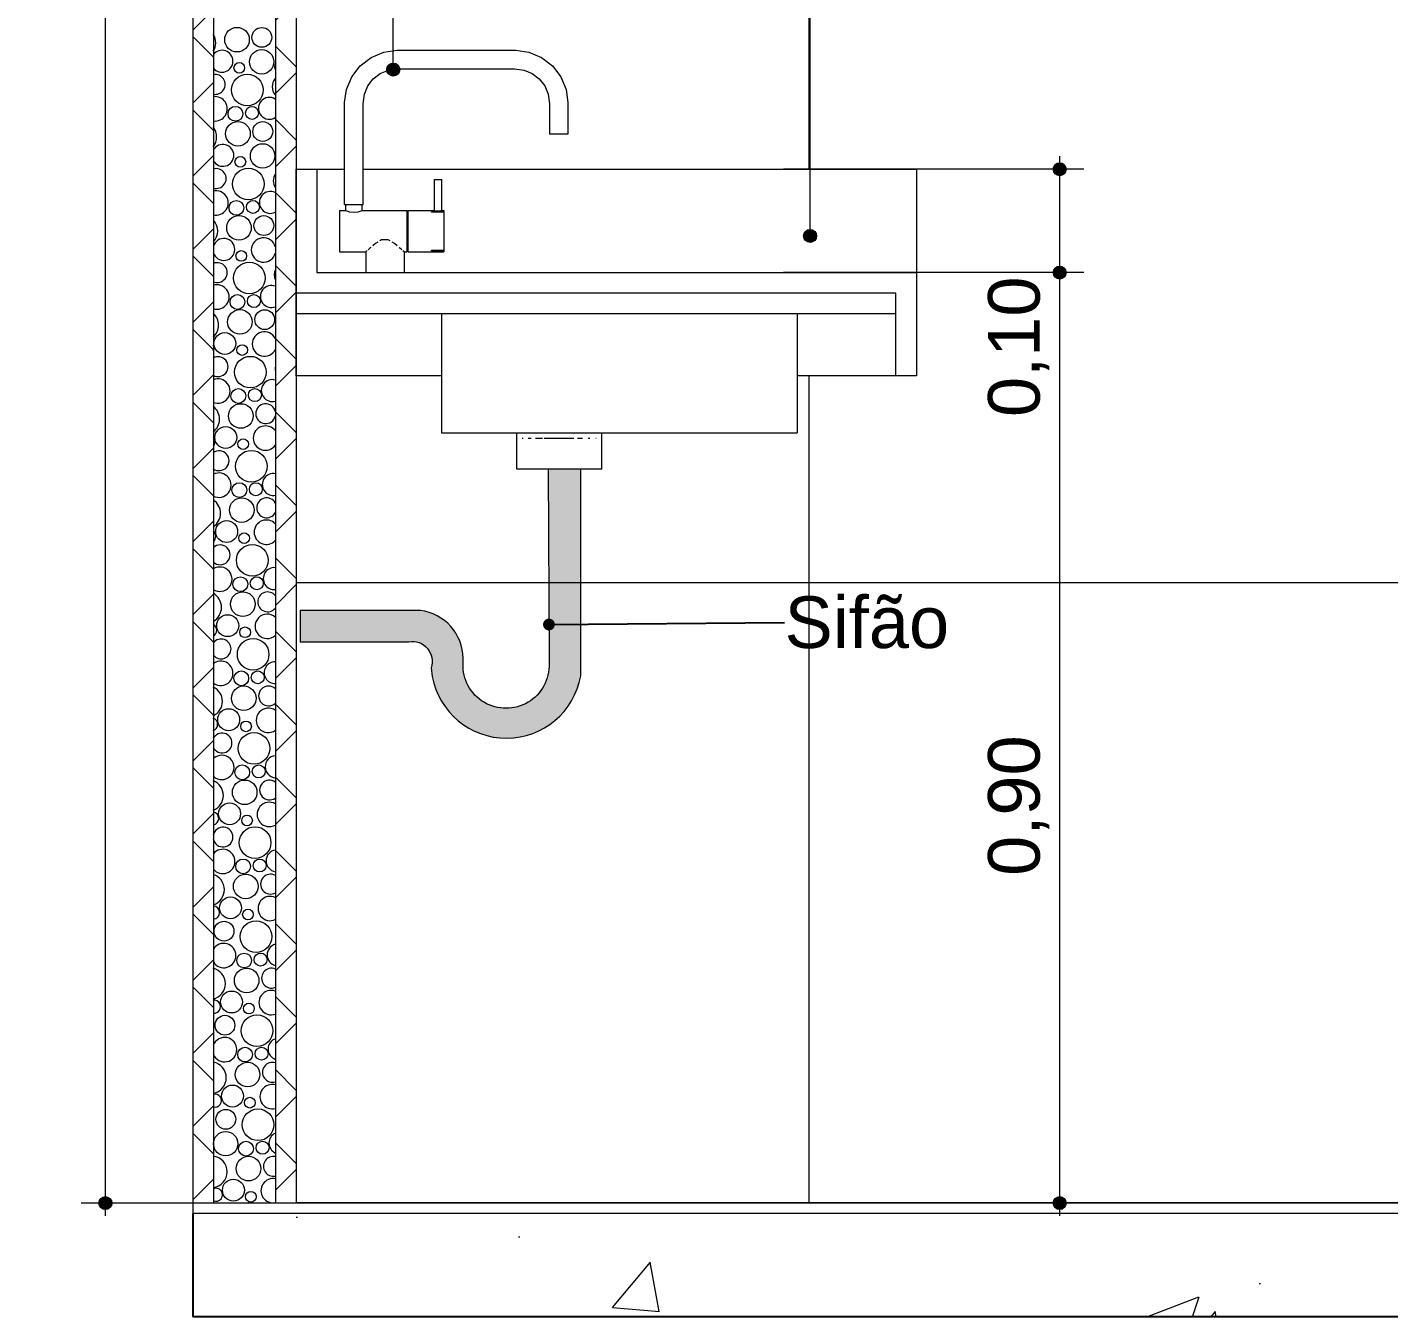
# Model space of a CAD drawing. Header units: metres. Extents: x -1.9 to 95.3, y -2.2 to 2.5.
# Drawn here: x 93.199 to 94.516, y -2.225 to -0.978 of the extents above; entities that cross this region are included whole.
import ezdxf

# ---------------------------------------------------------------- set-up
doc = ezdxf.new("R2010")
doc.units = ezdxf.units.M
doc.header["$MEASUREMENT"] = 0
for name, color, linetype in [('COTAS CORTE', 7, 'Continuous'), ('NOTAS-LAYOUT.EXEC', 7, 'Continuous'), ('PAREDE CONSTRUIR', 7, 'Continuous')]:
    doc.layers.add(name, color=color, linetype=linetype)
for name, color, linetype, lineweight, true_color in [('COTAS CORTE_Caneta_No__25', 7, 'Continuous', 13, 0x982312), ('LAJES.EST_Caneta_No__254', 7, 'Continuous', 0, 0xd1c9ad), ('LAJES.EST_Caneta_No__97', 7, 'Continuous', 13, 0x6b6b6b), ('LOUCAS-METAIS.ARQ_Caneta_No__13', 7, 'Continuous', 0, 0xaaaaaa), ('NOTAS-EXECUTIVO.ARQ_Caneta_No__19', 7, 'Continuous', 0, 0xe9e9e9), ('PAREDE CONSTRUIR_Caneta_No__96', 7, 'Continuous', 0, 0xb6b6b6), ('PAREDE CONSTRUIR_Caneta_No__97', 7, 'Continuous', 13, 0x6b6b6b)]:
    doc.layers.add(name, color=color, linetype=linetype, lineweight=lineweight, true_color=true_color)
for name, color, linetype, lineweight in [('LAJES.EST_Caneta_No__4', 7, 'Continuous', 25), ('LAJES.EST_Caneta_No__7', 7, 'Continuous', 13), ('NOTAS-EXECUTIVO.ARQ_Caneta_No__1', 7, 'Continuous', 40), ('NOTAS-EXECUTIVO.ARQ_Caneta_No__241', 7, 'Continuous', 13), ('NOTAS-EXECUTIVO.ARQ_Caneta_No__5', 7, 'Continuous', 20), ('NOTAS-LAYOUT.EXEC_Caneta_No__241', 7, 'Continuous', 13), ('NOTAS-LAYOUT.EXEC_Caneta_No__5', 7, 'Continuous', 20), ('PAREDE CONSTRUIR_Caneta_No__241', 7, 'Continuous', 13), ('PAREDE CONSTRUIR_Caneta_No__83', 84, 'Continuous', 0)]:
    doc.layers.add(name, color=color, linetype=linetype, lineweight=lineweight)
doc.styles.add('GENERATED_STYLE_1', font='arial.ttf')
doc.dimstyles.new('GENERATED_STYLE__2', dxfattribs={"dimtxt": 0.05, "dimasz": 0.02375, "dimexe": 0.18, "dimexo": 0.267183, "dimgap": 0, "dimtad": 1, "dimzin": 0, "dimdsep": 46, "dimtxsty": 'GENERATED_STYLE_1', "dimblk": 'ARROWHEAD_11', "dimblk1": 'ARROWHEAD_11', "dimblk2": 'ARROWHEAD_11', "dimcen": 0.09, "dimclrd": 256, "dimclre": 256, "dimclrt": 256, "dimadec": 0, "dimazin": 0, "dimtfac": 1, "dimtdec": 4, "dimtmove": 0, "dimatfit": 3, "dimfxl": 0, "dimtolj": 1, "dimtzin": 0, "dimarcsym": 0})
doc.dimstyles.new('GENERATED_STYLE__6', dxfattribs={"dimtxt": 0.18, "dimasz": 0.0228, "dimexe": 0.18, "dimexo": 0.0625, "dimgap": 0, "dimtad": 0, "dimtih": 1, "dimtoh": 1, "dimdec": 4, "dimzin": 0, "dimdsep": 46, "dimcen": 0.09, "dimadec": 0, "dimazin": 0, "dimtfac": 1, "dimtdec": 4, "dimtmove": 0, "dimatfit": 3, "dimldrblk": 'ARROWHEAD_11', "dimfxl": 0, "dimtolj": 1, "dimtzin": 0, "dimarcsym": 0})
pattern_1 = [(45, (34.59515, -2.115), (-0.03535534, 0.03535534), []), (135, (34.59515, -2.115), (0.03535534, 0.03535534), [])]
pattern_2 = [(45, (34.59515, -1.615), (-0.159099, 0.159099), [0, -0.15, 0, -0.225]), (110, (35.09515, -1.615), (0.2114308, 0.0769545), [0, -0.11, 0, -0.19])]
pattern_3 = [(50, (34.59515, -2.115), (-0.546554, 0.0478173), [0.05715, -0.62865]), (355, (34.59515, -2.115), (-0.1057303, 0.5731705), [0.04572, -0.502922]), (100.4514, (34.6407, -2.119), (0.4408237, 0.5253533), [0.04857, -0.5342707]), (46.1842, (34.59515, -1.9626), (-0.813237, 0.126127), [0.085725, -0.942975]), (96.6356, (34.6629, -1.9731), (0.712212, 0.742278), [0.072855, -0.801407]), (351.1842, (34.59515, -1.9626), (0.712212, 0.742278), [0.06858, -0.754379]), (21, (34.67135, -2.0007), (-0.4548432, 0.3067956), [0.05715, -0.62865]), (326, (34.67135, -2.0007), (0.185406, 0.552564), [0.04572, -0.50292]), (71.4514, (34.70926, -2.02627), (0.6402493, 0.2457683), [0.04857, -0.53427]), (37.5, (34.59515, -2.115), (0.0092658, 0.2536651), [0, -0.496824, 0, -0.51054, 0, -0.504825]), (7.5, (34.59515, -2.115), (0.200459, 0.3005417), [0, -0.291084, 0, -0.485394, 0, -0.192405]), (327.5, (34.42523, -2.115), (-0.4067718, 0.0171862), [0, -0.1905, 0, -0.59436, 0, -0.78867]), (317.5, (34.34903, -2.115), (0.4443875, 0.0762795), [0, -0.24765, 0, -0.394716, 0, -0.56007])]

# ---------------------------------------------------------------- blocks, each defined once
blk = doc.blocks.new('*X319', base_point=(34.5952, -2.115))
at = {"layer": 'PAREDE CONSTRUIR_Caneta_No__96', "color": 253, "linetype": 'Continuous', "lineweight": 0, "true_color": 0xb6b6b6}
for centre, radius in [((93.4018, -0.9897), 0.0119), ((93.4258, -0.9875), 0.00959), ((93.4256, -1.0111), 0.0118), ((93.404, -1.0169), 0.00517), ((93.4118, -1.0383), 0.0153), ((93.4003, -1.0614), 0.00715), ((93.4163, -1.0605), 0.00627), ((93.4027, -1.0807), 0.0119), ((93.4267, -1.0785), 0.00959), ((93.4265, -1.1021), 0.0118), ((93.405, -1.1079), 0.00517), ((93.4128, -1.1293), 0.0153), ((93.4012, -1.1524), 0.00715), ((93.4172, -1.1515), 0.00627), ((93.4037, -1.1717), 0.0119), ((93.4277, -1.1695), 0.00959), ((93.4059, -1.1989), 0.00517), ((93.4137, -1.2203), 0.0153), ((93.4022, -1.2434), 0.00715), ((93.4181, -1.2425), 0.00627), ((93.4046, -1.2627), 0.0119), ((93.4286, -1.2605), 0.00959), ((93.39, -1.2836), 0.0106), ((93.4068, -1.2899), 0.00517), ((93.4146, -1.3113), 0.0153), ((93.4031, -1.3344), 0.00715), ((93.4191, -1.3335), 0.00627), ((93.4055, -1.3537), 0.0119), ((93.3909, -1.3745), 0.0106), ((93.4077, -1.3809), 0.00517), ((93.4156, -1.4023), 0.0153), ((93.404, -1.4254), 0.00715), ((93.42, -1.4245), 0.00627), ((93.4064, -1.4447), 0.0119), ((93.3918, -1.4655), 0.0106), ((93.4087, -1.4719), 0.00517), ((93.4165, -1.4933), 0.0153), ((93.405, -1.5164), 0.00715), ((93.4209, -1.5155), 0.00627), ((93.4074, -1.5357), 0.0119), ((93.3928, -1.5565), 0.0106), ((93.4096, -1.5629), 0.00517), ((93.4174, -1.5843), 0.0153), ((93.4059, -1.6074), 0.00715), ((93.4218, -1.6065), 0.00627), ((93.4083, -1.6267), 0.0119), ((93.3937, -1.6475), 0.0106), ((93.4105, -1.6539), 0.00517), ((93.4183, -1.6753), 0.0153), ((93.4068, -1.6984), 0.00715), ((93.4228, -1.6975), 0.00627), ((93.4092, -1.7177), 0.0119), ((93.3946, -1.7385), 0.0106), ((93.4193, -1.7663), 0.0153), ((93.4115, -1.7449), 0.00517), ((93.4077, -1.7894), 0.00715), ((93.4237, -1.7885), 0.00627), ((93.4102, -1.8087), 0.0119), ((93.3955, -1.8295), 0.0106), ((93.3892, -1.852), 0.00959), ((93.4202, -1.8573), 0.0153), ((93.4124, -1.8359), 0.00517), ((93.4087, -1.8804), 0.00715), ((93.4246, -1.8795), 0.00627), ((93.4111, -1.8997), 0.0119), ((93.3965, -1.9205), 0.0106), ((93.4133, -1.9269), 0.00517), ((93.3901, -1.943), 0.00959), ((93.4211, -1.9483), 0.0153), ((93.4096, -1.9714), 0.00715), ((93.4255, -1.9705), 0.00627), ((93.412, -1.9907), 0.0119), ((93.3974, -2.0115), 0.0106), ((93.4142, -2.0179), 0.00517), ((93.391, -2.034), 0.00959), ((93.422, -2.0393), 0.0153), ((93.3908, -2.0576), 0.0118), ((93.4105, -2.0624), 0.00715), ((93.4265, -2.0615), 0.00627), ((93.4129, -2.0817), 0.0119), ((93.3983, -2.1025), 0.0106), ((93.4152, -2.1089), 0.00517)]:
    blk.add_circle(centre, radius, dxfattribs=at)
for centre, radius, start, end in [((93.3659, -0.9928), 0.0153, 327.7803, 32.2197), ((93.3872, -1.0106), 0.0106, 218.4669, 141.5331), ((93.4453, -1.0159), 0.00715, 154.5941, 205.4059), ((93.3808, -1.033), 0.00959, 258.2475, 101.7525), ((93.4477, -1.0352), 0.0119, 138.0602, 221.9398), ((93.3806, -1.0566), 0.0118, 261.7442, 98.2558), ((93.4331, -1.0561), 0.0106, 57.3197, 302.6803), ((93.3668, -1.0838), 0.0153, 321.7614, 38.2386), ((93.3881, -1.1016), 0.0106, 209.5297, 150.4703), ((93.3817, -1.124), 0.00959, 252.5214, 107.4786), ((93.4487, -1.1262), 0.0119, 145.2418, 214.7582), ((93.3815, -1.1476), 0.0118, 257.1756, 102.8244), ((93.434, -1.1471), 0.0106, 63.0753, 296.9247), ((93.3678, -1.1748), 0.0153, 316.4581, 43.5419), ((93.389, -1.1926), 0.0106, 196.8172, 163.1828), ((93.4274, -1.1931), 0.0118, 14.552, 345.448), ((93.3827, -1.215), 0.00959, 246.6084, 113.3916), ((93.4496, -1.2172), 0.0119, 154.064, 205.936), ((93.3824, -1.2386), 0.0118, 252.5224, 107.4776), ((93.435, -1.2381), 0.0106, 68.5502, 291.4498), ((93.3687, -1.2658), 0.0153, 311.6288, 48.3712), ((93.4283, -1.2841), 0.0118, 27.1833, 332.8167), ((93.3731, -1.288), 0.00627, 336.1574, 23.8426), ((93.3836, -1.306), 0.00959, 240.4173, 119.5827), ((93.4505, -1.3082), 0.0119, 167.6881, 192.3119), ((93.3833, -1.3296), 0.0118, 247.7466, 112.2534), ((93.4359, -1.3291), 0.0106, 73.8261, 286.1739), ((93.4295, -1.3515), 0.00959, 13.102, 346.898), ((93.3696, -1.3568), 0.0153, 307.1377, 52.8623), ((93.4293, -1.3751), 0.0118, 35.7887, 324.2113), ((93.3741, -1.379), 0.00627, 320.0666, 39.9334), ((93.3845, -1.397), 0.00959, 233.8186, 126.1814), ((93.3843, -1.4206), 0.0118, 242.8015, 117.1985), ((93.4368, -1.42), 0.0106, 78.9643, 281.0357), ((93.3706, -1.4478), 0.0153, 302.8992, 57.1008), ((93.4305, -1.4425), 0.00959, 28.6813, 331.3187), ((93.4302, -1.4661), 0.0118, 42.8776, 317.1224), ((93.375, -1.47), 0.00627, 308.2375, 51.7625), ((93.3855, -1.488), 0.00959, 226.6062, 133.3938), ((93.3852, -1.5116), 0.0118, 237.6259, 122.3741), ((93.4378, -1.511), 0.0106, 84.0138, 275.9862), ((93.3715, -1.5388), 0.0153, 298.8549, 61.1451), ((93.4314, -1.5335), 0.00959, 38.6809, 321.3191), ((93.4311, -1.5571), 0.0118, 49.1229, 310.8771), ((93.3759, -1.561), 0.00627, 298.1027, 61.8973), ((93.3864, -1.579), 0.00959, 218.4019, 141.5981), ((93.3861, -1.6026), 0.0118, 232.1342, 127.8658), ((93.4387, -1.602), 0.0106, 89.017, 270.983), ((93.3724, -1.6298), 0.0153, 294.9624, 65.0376), ((93.4323, -1.6245), 0.00959, 46.8451, 313.1549), ((93.3768, -1.652), 0.00627, 288.8556, 71.1444), ((93.4321, -1.6481), 0.0118, 54.8255, 305.1745), ((93.3873, -1.67), 0.00959, 208.3168, 151.6832), ((93.3871, -1.6936), 0.0118, 226.1967, 133.8033), ((93.4396, -1.693), 0.0106, 94.0126, 265.9874), ((93.3733, -1.7208), 0.0153, 291.1895, 68.8105), ((93.4332, -1.7155), 0.00959, 54.0337, 305.9663), ((93.3778, -1.743), 0.00627, 280.097, 79.903), ((93.433, -1.7391), 0.0118, 60.1521, 299.8479), ((93.3882, -1.761), 0.00959, 192.3115, 167.6885), ((93.388, -1.7846), 0.0118, 219.5962, 140.4038), ((93.4405, -1.784), 0.0106, 99.0391, 260.9609), ((93.3743, -1.8118), 0.0153, 287.5108, 72.4892), ((93.4342, -1.8065), 0.00959, 60.6171, 299.3829), ((93.3787, -1.834), 0.00627, 271.5728, 88.4272), ((93.4339, -1.8301), 0.0118, 65.2078, 294.7922), ((93.3889, -1.8756), 0.0118, 211.905, 148.095), ((93.4415, -1.875), 0.0106, 104.137, 255.863), ((93.3752, -1.9028), 0.0153, 283.9052, 76.0948), ((93.4351, -1.8975), 0.00959, 66.7977, 293.2023), ((93.4348, -1.9211), 0.0118, 70.0647, 289.9353), ((93.3796, -1.925), 0.00627, 263.0836, 96.9164), ((93.3898, -1.9666), 0.0118, 201.9829, 158.0171), ((93.4424, -1.966), 0.0106, 109.3522, 250.6478), ((93.3761, -1.9938), 0.0153, 280.355, 79.645), ((93.436, -1.9885), 0.00959, 72.7036, 287.2964), ((93.4358, -2.0121), 0.0118, 74.7763, 285.2237), ((93.3805, -2.016), 0.00627, 254.4374, 105.5626), ((93.4433, -2.057), 0.0106, 114.7403, 245.2597), ((93.377, -2.0848), 0.0153, 276.8446, 83.1554), ((93.4369, -2.0795), 0.00959, 78.4251, 281.5749), ((93.4367, -2.1031), 0.0118, 79.3845, 280.6155), ((93.3815, -2.107), 0.00627, 245.4077, 114.5923)]:
    blk.add_arc(centre, radius, start, end, dxfattribs=at)
blk = doc.blocks.new('*D321', base_point=(34.5952, -2.115))
at = {"layer": 'COTAS CORTE_Caneta_No__25', "linetype": 'Continuous', "lineweight": 13, "true_color": 0x982312}
for points in [[(94.1912, -1.215), (94.1917, -1.2174), (94.193, -1.2194), (94.1951, -1.2208), (94.1975, -1.2212), (94.1999, -1.2208), (94.2019, -1.2194), (94.2032, -1.2174), (94.2037, -1.215), (94.2032, -1.2126), (94.2019, -1.2106), (94.1999, -1.2092), (94.1975, -1.2087), (94.1951, -1.2092), (94.193, -1.2106), (94.1917, -1.2126)], [(94.1912, -2.115), (94.1917, -2.1174), (94.193, -2.1194), (94.1951, -2.1208), (94.1975, -2.1212), (94.1999, -2.1208), (94.2019, -2.1194), (94.2032, -2.1174), (94.2037, -2.115), (94.2032, -2.1126), (94.2019, -2.1106), (94.1999, -2.1092), (94.1975, -2.1087), (94.1951, -2.1092), (94.193, -2.1106), (94.1917, -2.1126)]]:
    blk.add_hatch(color=24, dxfattribs=at).paths.add_polyline_path(points)
at = {"layer": 'COTAS CORTE_Caneta_No__25', "color": 24, "linetype": 'Continuous', "lineweight": 13, "true_color": 0x982312}
for p, q in [((94.1912, -1.215), (93.9303, -1.215)), ((94.1975, -2.1087), (94.1975, -1.2212)), ((94.2209, -1.215), (94.2037, -1.215)), ((94.1912, -2.115), (93.9303, -2.115)), ((94.2209, -2.115), (94.2037, -2.115)), ((94.1975, -2.1275), (94.1975, -2.1212))]:
    blk.add_line(p, q, dxfattribs=at)
for centre in [(94.1975, -1.215), (94.1975, -2.115)]:
    blk.add_circle(centre, 0.00625, dxfattribs=at)
at = {"layer": 'COTAS CORTE_Caneta_No__25', "color": 24, "lineweight": 13, "true_color": 0x982312, "char_height": 0.05, "attachment_point": 7, "rotation": 90, "style": 'GENERATED_STYLE_1'}
for s, insert in [('\\A1;{\\pql;\\fArial|b0|i0|c0|p0;\\W1.000000;0,10}', (94.1875, -1.3547)), ('\\A1;{\\pql;\\fArial|b0|i0|c0|p0;\\W1.000000;0,90}', (94.1875, -1.7985))]:
    blk.add_mtext(s, dxfattribs=dict(at, insert=insert))
blk = doc.blocks.new('ARROWHEAD_11')
at = {"color": 0, "linetype": 'Continuous', "lineweight": 0}
blk.add_line((0, 0), (-1, 0), dxfattribs=at)
at = {"color": 0, "linetype": 'Continuous', "lineweight": 0, "const_width": 0.25, "flags": 128}
blk.add_lwpolyline([(-0.125, 0, 1), (0.125, 0, 1)], format="xyb", close=True, dxfattribs=at)
blk = doc.blocks.new('*D322', base_point=(34.5952, -2.115))
at = {"layer": 'COTAS CORTE_Caneta_No__25', "linetype": 'Continuous', "lineweight": 13, "true_color": 0x982312}
for points in [[(94.1912, -1.115), (94.1917, -1.1174), (94.193, -1.1194), (94.1951, -1.1208), (94.1975, -1.1212), (94.1999, -1.1208), (94.2019, -1.1194), (94.2032, -1.1174), (94.2037, -1.115), (94.2032, -1.1126), (94.2019, -1.1106), (94.1999, -1.1092), (94.1975, -1.1087), (94.1951, -1.1092), (94.193, -1.1106), (94.1917, -1.1126)], [(94.1912, -1.215), (94.1917, -1.2174), (94.193, -1.2194), (94.1951, -1.2208), (94.1975, -1.2212), (94.1999, -1.2208), (94.2019, -1.2194), (94.2032, -1.2174), (94.2037, -1.215), (94.2032, -1.2126), (94.2019, -1.2106), (94.1999, -1.2092), (94.1975, -1.2087), (94.1951, -1.2092), (94.193, -1.2106), (94.1917, -1.2126)]]:
    blk.add_hatch(color=24, dxfattribs=at).paths.add_polyline_path(points)
at = {"layer": 'COTAS CORTE_Caneta_No__25', "color": 24, "linetype": 'Continuous', "lineweight": 13, "true_color": 0x982312}
for p, q in [((94.1975, -1.1087), (94.1975, -1.1025)), ((94.1912, -1.115), (93.9303, -1.115)), ((94.2209, -1.115), (94.2037, -1.115)), ((94.1975, -1.2087), (94.1975, -1.1212)), ((94.1912, -1.215), (93.9303, -1.215)), ((94.2209, -1.215), (94.2037, -1.215))]:
    blk.add_line(p, q, dxfattribs=at)
for centre in [(94.1975, -1.115), (94.1975, -1.215)]:
    blk.add_circle(centre, 0.00625, dxfattribs=at)
blk = doc.blocks.new('*D323', base_point=(34.5952, -2.115))
at = {"layer": 'COTAS CORTE_Caneta_No__25', "linetype": 'Continuous', "lineweight": 13, "true_color": 0x982312}
for points in [[(93.2682, 1.035), (93.2687, 1.0326), (93.2701, 1.0306), (93.2721, 1.0292), (93.2745, 1.0288), (93.2769, 1.0292), (93.2789, 1.0306), (93.2803, 1.0326), (93.2807, 1.035), (93.2803, 1.0374), (93.2789, 1.0394), (93.2769, 1.0408), (93.2745, 1.0413), (93.2721, 1.0408), (93.2701, 1.0394), (93.2687, 1.0374)], [(93.2682, -2.115), (93.2687, -2.1174), (93.2701, -2.1194), (93.2721, -2.1208), (93.2745, -2.1212), (93.2769, -2.1208), (93.2789, -2.1194), (93.2803, -2.1174), (93.2807, -2.115), (93.2803, -2.1126), (93.2789, -2.1106), (93.2769, -2.1092), (93.2745, -2.1087), (93.2721, -2.1092), (93.2701, -2.1106), (93.2687, -2.1126)]]:
    blk.add_hatch(color=24, dxfattribs=at).paths.add_polyline_path(points)
at = {"layer": 'COTAS CORTE_Caneta_No__25', "color": 24, "linetype": 'Continuous', "lineweight": 13, "true_color": 0x982312}
for p, q in [((93.2682, 1.035), (93.2511, 1.035)), ((93.2745, -2.1087), (93.2745, 1.0288)), ((93.5417, 1.035), (93.2807, 1.035)), ((93.2682, -2.115), (93.2511, -2.115)), ((93.5417, -2.115), (93.2807, -2.115)), ((93.2745, -2.1275), (93.2745, -2.1212))]:
    blk.add_line(p, q, dxfattribs=at)
for centre in [(93.2745, 1.035), (93.2745, -2.115)]:
    blk.add_circle(centre, 0.00625, dxfattribs=at)
at = {"layer": 'COTAS CORTE_Caneta_No__25', "color": 24, "lineweight": 13, "true_color": 0x982312, "char_height": 0.05, "attachment_point": 7, "rotation": 90, "style": 'GENERATED_STYLE_1'}
for s, insert in [('\\A1;{\\pql;\\fArial|b0|i0|c0|p0;\\W1.000000;0,01}', (93.2645, 0.8953)), ('\\A1;{\\pql;\\fArial|b0|i0|c0|p0;\\W1.000000;3,15}', (93.2645, -0.6735))]:
    blk.add_mtext(s, dxfattribs=dict(at, insert=insert))
blk = doc.blocks.new('Label_62_25', base_point=(93.9561, -1.1795))
at = {"layer": 'NOTAS-LAYOUT.EXEC', "linetype": 'Continuous', "lineweight": 0, "true_color": 0x000000}
blk.add_hatch(color=18, dxfattribs=at).paths.add_polyline_path([(93.9498, -1.1795), (93.9503, -1.1819), (93.9516, -1.184), (93.9537, -1.1853), (93.9561, -1.1858), (93.9584, -1.1853), (93.9605, -1.184), (93.9618, -1.1819), (93.9623, -1.1795), (93.9618, -1.1771), (93.9605, -1.1751), (93.9584, -1.1738), (93.9561, -1.1733), (93.9537, -1.1738), (93.9516, -1.1751), (93.9503, -1.1771)])
at = {"layer": 'NOTAS-LAYOUT.EXEC_Caneta_No__241', "color": 7, "linetype": 'Continuous', "lineweight": 13}
for p, q in [((93.9561, -1.1733), (93.9561, -0.826)), ((93.9561, -0.826), (94.2061, -0.826))]:
    blk.add_line(p, q, dxfattribs=at)
at = {"layer": 'NOTAS-LAYOUT.EXEC_Caneta_No__5', "color": 7, "linetype": 'Continuous', "lineweight": 20}
blk.add_circle((93.9561, -1.1795), 0.00625, dxfattribs=at)
at = {"layer": 'NOTAS-LAYOUT.EXEC_Caneta_No__241', "color": 7, "lineweight": 13, "insert": (94.2086, -0.7986), "char_height": 0.05, "attachment_point": 1, "style": 'GENERATED_STYLE_1'}
blk.add_mtext('\\A1;{\\pql;\\pt0,241;\\fArial|b0|i0|c0|p0;\\W1.000000;BIC.190d\\fArial|b0|i0|c0|p0;\\W1.000000;\\A1{\\H.66x;\\S^  ;}\\fArial|b0|i0|c0|p0;\\W1.000000;\\fArial|b0|i0|c0|p0;\\W1.000000;\\A1{\\H.66x;\\S^  ;}\\fArial|b0|i0|c0|p0;\\W1.000000;\\fArial|b0|i0|c0|p0;\\W1.000000;\\fArial|b0|i0|c0|p0;\\W1.000000;\\fArial|b0|i0|c0|p0;\\W1.000000;\\fArial|b0|i0|c0|p0;\\W1.000000;\\fArial|b0|i0|c0|p0;\\W1.000000;\\fArial|b0|i0|c0|p0;\\W1.000000;\\A1{\\H.66x;\\S^  ;}\\fArial|b0|i0|c0|p0;\\W1.000000;\\fArial|b0|i0|c0|p0;\\W1.000000;\\A1{\\H.66x;\\S^  ;}\\fArial|b0|i0|c0|p0;\\W1.000000;\\fArial|b0|i0|c0|p0;\\W1.000000;\\fArial|b0|i0|c0|p0;\\W1.000000;\\fArial|b0|i0|c0|p0;\\W1.000000;\\fArial|b0|i0|c0|p0;\\W1.000000;\\fArial|b0|i0|c0|p0;\\W1.000000;\\fArial|b0|i0|c0|p0;\\W1.000000;\\A1{\\H.66x;\\S^  ;}\\fArial|b0|i0|c0|p0;\\W1.000000;\\fArial|b0|i0|c0|p0;\\W1.000000;\\A1{\\H.66x;\\S^  ;}\\fArial|b0|i0|c0|p0;\\W1.000000;\\fArial|b0|i0|c0|p0;\\W1.000000;\\fArial|b0|i0|c0|p0;\\W1.000000;\\fArial|b0|i0|c0|p0;\\W1.000000;\\fArial|b0|i0|c0|p0;\\W1.000000;\\fArial|b0|i0|c0|p0;\\W1.000000;\\fArial|b0|i0|c0|p0;\\W1.000000;\\A1{\\H.66x;\\S^  ;}\\fArial|b0|i0|c0|p0;\\W1.000000;\\fArial|b0|i0|c0|p0;\\W1.000000;\\A1{\\H.66x;\\S^  ;}\\fArial|b0|i0|c0|p0;\\W1.000000;\\fArial|b0|i0|c0|p0;\\W1.000000;\\fArial|b0|i0|c0|p0;\\W1.000000;\\fArial|b0|i0|c0|p0;\\W1.000000;\\fArial|b0|i0|c0|p0;\\W1.000000;\\fArial|b0|i0|c0|p0;\\W1.000000;\\fArial|b0|i0|c0|p0;\\W1.000000;\\A1{\\H.66x;\\S^  ;}\\fArial|b0|i0|c0|p0;\\W1.000000;\\fArial|b0|i0|c0|p0;\\W1.000000;\\A1{\\H.66x;\\S^  ;}\\fArial|b0|i0|c0|p0;\\W1.000000;\\fArial|b0|i0|c0|p0;\\W1.000000;\\fArial|b0|i0|c0|p0;\\W1.000000;\\fArial|b0|i0|c0|p0;\\W1.000000;\\fArial|b0|i0|c0|p0;\\W1.000000;\\fArial|b0|i0|c0|p0;\\W1.000000;\\fArial|b0|i0|c0|p0;\\W1.000000;\\A1{\\H.66x;\\S^  ;}\\fArial|b0|i0|c0|p0;\\W1.000000;}', dxfattribs=at)
blk = doc.blocks.new('Label_63_25', base_point=(93.5529, -1.0186))
at = {"layer": 'NOTAS-LAYOUT.EXEC', "linetype": 'Continuous', "lineweight": 0, "true_color": 0x000000}
blk.add_hatch(color=18, dxfattribs=at).paths.add_polyline_path([(93.5467, -1.0186), (93.5472, -1.021), (93.5485, -1.023), (93.5505, -1.0244), (93.5529, -1.0248), (93.5553, -1.0244), (93.5574, -1.023), (93.5587, -1.021), (93.5592, -1.0186), (93.5587, -1.0162), (93.5574, -1.0142), (93.5553, -1.0128), (93.5529, -1.0123), (93.5505, -1.0128), (93.5485, -1.0142), (93.5472, -1.0162)])
at = {"layer": 'NOTAS-LAYOUT.EXEC_Caneta_No__241', "color": 7, "linetype": 'Continuous', "lineweight": 13}
for p, q in [((93.5529, -1.0123), (93.5529, -0.665)), ((93.5529, -0.665), (93.8029, -0.665))]:
    blk.add_line(p, q, dxfattribs=at)
at = {"layer": 'NOTAS-LAYOUT.EXEC_Caneta_No__5', "color": 7, "linetype": 'Continuous', "lineweight": 20}
blk.add_circle((93.5529, -1.0186), 0.00625, dxfattribs=at)
at = {"layer": 'NOTAS-LAYOUT.EXEC_Caneta_No__241', "color": 7, "lineweight": 13, "insert": (93.8054, -0.6377), "char_height": 0.05, "attachment_point": 1, "style": 'GENERATED_STYLE_1'}
blk.add_mtext('\\A1;{\\pql;\\pt0,241;\\fArial|b0|i0|c0|p0;\\W1.000000;T.M.01\\fArial|b0|i0|c0|p0;\\W1.000000;\\A1{\\H.66x;\\S^  ;}\\fArial|b0|i0|c0|p0;\\W1.000000;\\fArial|b0|i0|c0|p0;\\W1.000000;\\A1{\\H.66x;\\S^  ;}\\fArial|b0|i0|c0|p0;\\W1.000000;\\fArial|b0|i0|c0|p0;\\W1.000000;\\fArial|b0|i0|c0|p0;\\W1.000000;\\fArial|b0|i0|c0|p0;\\W1.000000;\\fArial|b0|i0|c0|p0;\\W1.000000;\\fArial|b0|i0|c0|p0;\\W1.000000;\\fArial|b0|i0|c0|p0;\\W1.000000;\\A1{\\H.66x;\\S^  ;}\\fArial|b0|i0|c0|p0;\\W1.000000;\\fArial|b0|i0|c0|p0;\\W1.000000;\\A1{\\H.66x;\\S^  ;}\\fArial|b0|i0|c0|p0;\\W1.000000;\\fArial|b0|i0|c0|p0;\\W1.000000;\\fArial|b0|i0|c0|p0;\\W1.000000;\\fArial|b0|i0|c0|p0;\\W1.000000;\\fArial|b0|i0|c0|p0;\\W1.000000;\\fArial|b0|i0|c0|p0;\\W1.000000;\\fArial|b0|i0|c0|p0;\\W1.000000;\\A1{\\H.66x;\\S^  ;}\\fArial|b0|i0|c0|p0;\\W1.000000;\\fArial|b0|i0|c0|p0;\\W1.000000;\\A1{\\H.66x;\\S^  ;}\\fArial|b0|i0|c0|p0;\\W1.000000;\\fArial|b0|i0|c0|p0;\\W1.000000;\\fArial|b0|i0|c0|p0;\\W1.000000;\\fArial|b0|i0|c0|p0;\\W1.000000;\\fArial|b0|i0|c0|p0;\\W1.000000;\\fArial|b0|i0|c0|p0;\\W1.000000;\\fArial|b0|i0|c0|p0;\\W1.000000;\\A1{\\H.66x;\\S^  ;}\\fArial|b0|i0|c0|p0;\\W1.000000;\\fArial|b0|i0|c0|p0;\\W1.000000;\\A1{\\H.66x;\\S^  ;}\\fArial|b0|i0|c0|p0;\\W1.000000;\\fArial|b0|i0|c0|p0;\\W1.000000;\\fArial|b0|i0|c0|p0;\\W1.000000;\\fArial|b0|i0|c0|p0;\\W1.000000;\\fArial|b0|i0|c0|p0;\\W1.000000;\\fArial|b0|i0|c0|p0;\\W1.000000;\\fArial|b0|i0|c0|p0;\\W1.000000;\\A1{\\H.66x;\\S^  ;}\\fArial|b0|i0|c0|p0;\\W1.000000;\\fArial|b0|i0|c0|p0;\\W1.000000;\\A1{\\H.66x;\\S^  ;}\\fArial|b0|i0|c0|p0;\\W1.000000;\\fArial|b0|i0|c0|p0;\\W1.000000;\\fArial|b0|i0|c0|p0;\\W1.000000;\\fArial|b0|i0|c0|p0;\\W1.000000;\\fArial|b0|i0|c0|p0;\\W1.000000;\\fArial|b0|i0|c0|p0;\\W1.000000;\\fArial|b0|i0|c0|p0;\\W1.000000;\\A1{\\H.66x;\\S^  ;}\\fArial|b0|i0|c0|p0;\\W1.000000;}', dxfattribs=at)

msp = doc.modelspace()

# ---------------------------------------------------------------- hatches: boundary and pattern name
at = {"layer": 'LAJES.EST_Caneta_No__254', "linetype": 'Continuous', "lineweight": 0, "true_color": 0xd1c9ad}
h = msp.add_hatch(dxfattribs=at)
h.set_pattern_fill('Haie_OD_0019', color=9, style=0, pattern_type=2)
h.set_pattern_definition(pattern_2)
h.paths.add_polyline_path([(93.4589, -2.115), (93.3589, -2.115), (93.3589, -2.125), (93.4589, -2.125)])
h = msp.add_hatch(dxfattribs=at)
h.set_pattern_fill('Haie_OD_0019', color=9, style=0, pattern_type=2)
h.set_pattern_definition(pattern_2)
h.paths.add_polyline_path([(93.4589, -2.115), (93.4589, -2.125), (95.1547, -2.125), (95.1547, -2.115)])
at = {"layer": 'LAJES.EST_Caneta_No__97', "linetype": 'Continuous', "lineweight": 13, "true_color": 0x6b6b6b}
h = msp.add_hatch(dxfattribs=at)
h.set_pattern_fill('AR_CONC_0019', color=251, style=0, pattern_type=2)
h.set_pattern_definition(pattern_3)
h.paths.add_polyline_path([(93.3589, -2.225), (93.4589, -2.225), (93.4589, -2.125), (93.3589, -2.125)])
h = msp.add_hatch(dxfattribs=at)
h.set_pattern_fill('AR_CONC_0019', color=251, style=0, pattern_type=2)
h.set_pattern_definition(pattern_3)
h.paths.add_polyline_path([(93.4589, -2.225), (95.1547, -2.225), (95.1547, -2.125), (93.4589, -2.125)])
at = {"layer": 'NOTAS-EXECUTIVO.ARQ_Caneta_No__19', "linetype": 'Continuous', "lineweight": 0, "true_color": 0x747474}
msp.add_hatch(color=8, dxfattribs=at).paths.add_polyline_path([(93.7342, -1.6051), (93.7342, -1.405), (93.7028, -1.4049), (93.7036, -1.5932, -1.040135), (93.6204, -1.5932), (93.6204, -1.5881, 0.375027), (93.5792, -1.5418), (93.5681, -1.5418), (93.463, -1.5418), (93.463, -1.572), (93.5681, -1.572, -0.569314), (93.5895, -1.5972), (93.5906, -1.6056, 0.835082)])
at = {"layer": 'PAREDE CONSTRUIR_Caneta_No__83', "linetype": 'Continuous', "lineweight": 0}
h = msp.add_hatch(dxfattribs=at)
h.set_pattern_fill('Placomur_0019', color=84, style=0, pattern_type=2)
h.set_pattern_definition(pattern_1)
h.paths.add_polyline_path([(93.3589, 1.035), (93.3589, -2.115), (93.3789, -2.115), (93.3789, 1.035)])
h = msp.add_hatch(dxfattribs=at)
h.set_pattern_fill('Placomur_0019', color=84, style=0, pattern_type=2)
h.set_pattern_definition(pattern_1)
h.paths.add_polyline_path([(93.4589, 1.035), (93.4389, 1.035), (93.4389, -2.115), (93.4589, -2.115)])
at = {"layer": 'PAREDE CONSTRUIR_Caneta_No__97', "linetype": 'Continuous', "lineweight": 13, "true_color": 0x6b6b6b}
h = msp.add_hatch(dxfattribs=at)
h.set_pattern_fill('Ceramica_60_x_60_0019', color=251, style=0, pattern_type=2)
h.set_pattern_definition([(0, (95.1547, -2.115), (0, 0.6), []), (90, (95.1547, -2.115), (-0.6, 0), [])])
h.paths.add_polyline_path([(93.4589, -2.115), (95.1547, -2.115), (95.1547, 1.035), (93.4589, 1.035)])
h.paths.add_polyline_path([(93.4589, -1.235), (93.4589, -1.115), (93.5059, -1.115), (93.5059, -1.0504), (93.5076, -1.0378), (93.5127, -1.0255), (93.5208, -1.0149), (93.5314, -1.0068), (93.5437, -1.0017), (93.5563, -1), (93.6715, -1), (93.6841, -1.0017), (93.6964, -1.0068), (93.707, -1.0149), (93.7151, -1.0255), (93.7202, -1.0378), (93.7219, -1.0504), (93.7219, -1.081), (93.7039, -1.081), (93.7039, -1.0516), (93.7027, -1.0425), (93.6994, -1.0345), (93.6942, -1.0277), (93.6874, -1.0225), (93.6794, -1.0192), (93.6703, -1.018), (93.5575, -1.018), (93.5484, -1.0192), (93.5404, -1.0225), (93.5336, -1.0277), (93.5284, -1.0345), (93.5251, -1.0425), (93.5239, -1.0516), (93.5239, -1.115), (94.0589, -1.115), (94.0589, -1.215), (94.0589, -1.215), (94.0589, -1.315), (93.9435, -1.315), (93.9435, -1.37), (93.7545, -1.37), (93.7545, -1.405), (93.6725, -1.405), (93.6725, -1.375), (93.6725, -1.37), (93.5995, -1.37), (93.5995, -1.315), (93.4589, -1.315)], flags=0)
h.paths.add_polyline_path([(93.5147, 0.925), (95.0947, 0.925), (95.0947, 0.045), (93.5147, 0.045)], flags=0)

# ---------------------------------------------------------------- linework, layer by layer
at = {"layer": 'LAJES.EST_Caneta_No__4', "color": 7, "linetype": 'Continuous', "lineweight": 25}
for p, q in [((93.3589, -2.125), (93.3589, -2.225)), ((93.4589, -2.225), (93.3589, -2.225)), ((95.1547, -2.225), (93.4589, -2.225))]:
    msp.add_line(p, q, dxfattribs=at)
at = {"layer": 'LAJES.EST_Caneta_No__7', "color": 7, "linetype": 'Continuous', "lineweight": 13}
for p, q in [((93.3589, -2.115), (93.3589, -2.125)), ((95.1547, -2.115), (93.4589, -2.115)), ((93.4589, -2.125), (93.3589, -2.125)), ((95.1547, -2.125), (93.4589, -2.125))]:
    msp.add_line(p, q, dxfattribs=at)
at = {"layer": 'LAJES.EST_Caneta_No__7', "color": 7, "linetype": 'Continuous', "lineweight": 13, "flags": 128}
msp.add_lwpolyline([(93.4589, -2.115), (93.4389, -2.115), (93.3789, -2.115), (93.3589, -2.115)], dxfattribs=at)
at = {"layer": 'LOUCAS-METAIS.ARQ_Caneta_No__13', "color": 253, "linetype": 'Continuous', "lineweight": 0, "true_color": 0xaaaaaa}
for p, q in [((93.5437, -1.0017), (93.5563, -1)), ((93.5563, -1), (93.6715, -1)), ((93.6715, -1), (93.6841, -1.0017)), ((93.5208, -1.0149), (93.5314, -1.0068)), ((93.5314, -1.0068), (93.5437, -1.0017)), ((93.6841, -1.0017), (93.6964, -1.0068)), ((93.6964, -1.0068), (93.707, -1.0149)), ((93.5076, -1.0378), (93.5127, -1.0255)), ((93.5127, -1.0255), (93.5208, -1.0149)), ((93.5336, -1.0277), (93.5404, -1.0225)), ((93.5404, -1.0225), (93.5484, -1.0192)), ((93.5484, -1.0192), (93.5575, -1.018)), ((93.5575, -1.018), (93.6703, -1.018)), ((93.6703, -1.018), (93.6794, -1.0192)), ((93.6794, -1.0192), (93.6874, -1.0225)), ((93.6874, -1.0225), (93.6942, -1.0277)), ((93.707, -1.0149), (93.7151, -1.0255)), ((93.7151, -1.0255), (93.7202, -1.0378)), ((93.5059, -1.0504), (93.5076, -1.0378)), ((93.5251, -1.0425), (93.5284, -1.0345)), ((93.5284, -1.0345), (93.5336, -1.0277)), ((93.6942, -1.0277), (93.6994, -1.0345)), ((93.6994, -1.0345), (93.7027, -1.0425)), ((93.7202, -1.0378), (93.7219, -1.0504)), ((93.5059, -1.149), (93.5059, -1.0504)), ((93.5239, -1.0516), (93.5251, -1.0425)), ((93.5239, -1.149), (93.5239, -1.0516)), ((93.7027, -1.0425), (93.7039, -1.0516)), ((93.7039, -1.0516), (93.7039, -1.081)), ((93.7219, -1.0504), (93.7219, -1.081)), ((93.7052, -1.081), (93.7039, -1.081)), ((93.7085, -1.081), (93.7052, -1.081)), ((93.7131, -1.081), (93.7085, -1.081)), ((93.7175, -1.081), (93.7131, -1.081)), ((93.7208, -1.081), (93.7175, -1.081)), ((93.7219, -1.081), (93.7208, -1.081)), ((93.4589, -1.115), (93.4789, -1.115)), ((93.4589, -1.235), (93.4589, -1.115)), ((93.4789, -1.115), (93.4789, -1.215)), ((93.4789, -1.115), (93.5059, -1.115)), ((93.5239, -1.115), (94.0589, -1.115)), ((94.0589, -1.115), (94.0589, -1.215)), ((93.5929, -1.125), (93.5934, -1.125)), ((93.5929, -1.155), (93.5929, -1.125)), ((93.5934, -1.125), (93.5946, -1.125)), ((93.5946, -1.125), (93.5964, -1.125)), ((93.5964, -1.125), (93.5981, -1.125)), ((93.5981, -1.125), (93.5994, -1.125)), ((93.5994, -1.125), (93.5999, -1.125)), ((93.5999, -1.155), (93.5999, -1.125)), ((93.5009, -1.155), (93.5009, -1.1562)), ((93.5009, -1.155), (93.5069, -1.155)), ((93.5009, -1.1562), (93.5009, -1.1597)), ((93.5059, -1.149), (93.5071, -1.149)), ((93.5069, -1.155), (93.5069, -1.149)), ((93.5069, -1.155), (93.508, -1.1554)), ((93.5071, -1.149), (93.5104, -1.149)), ((93.508, -1.1554), (93.5107, -1.1562)), ((93.5104, -1.149), (93.5149, -1.149)), ((93.5108, -1.1562), (93.5109, -1.1562)), ((93.5109, -1.1562), (93.5149, -1.1567)), ((93.5149, -1.149), (93.5194, -1.149)), ((93.5149, -1.1567), (93.5189, -1.1562)), ((93.5189, -1.1562), (93.519, -1.1562)), ((93.5191, -1.1562), (93.5218, -1.1554)), ((93.5194, -1.149), (93.5227, -1.149)), ((93.5218, -1.1554), (93.5229, -1.155)), ((93.5227, -1.149), (93.5239, -1.149)), ((93.5229, -1.155), (93.5229, -1.149)), ((93.5229, -1.155), (93.5659, -1.155)), ((93.5659, -1.155), (93.5659, -1.1562)), ((93.5659, -1.1562), (93.5659, -1.1597)), ((93.5669, -1.155), (93.5929, -1.155)), ((93.5669, -1.155), (93.5669, -1.1577)), ((93.5669, -1.1577), (93.5669, -1.165)), ((93.5899, -1.1566), (93.5899, -1.1562)), ((93.5899, -1.1562), (93.6019, -1.1562)), ((93.6019, -1.1566), (93.5899, -1.1566)), ((93.5929, -1.155), (93.5934, -1.1551)), ((93.5934, -1.1551), (93.5946, -1.1552)), ((93.5946, -1.1552), (93.5964, -1.1553)), ((93.5964, -1.1553), (93.5981, -1.1552)), ((93.5981, -1.1552), (93.5994, -1.1551)), ((93.5994, -1.1551), (93.5999, -1.155)), ((93.5999, -1.155), (93.6019, -1.155)), ((93.6019, -1.155), (93.6019, -1.1562)), ((93.6019, -1.1562), (93.6019, -1.1566)), ((93.6019, -1.1566), (93.6019, -1.1577)), ((93.6019, -1.1577), (93.6019, -1.165)), ((93.5009, -1.1597), (93.5009, -1.165)), ((93.5009, -1.165), (93.5009, -1.1715)), ((93.5009, -1.1715), (93.5009, -1.1785)), ((93.5659, -1.1597), (93.5659, -1.165)), ((93.5659, -1.165), (93.5659, -1.1715)), ((93.5659, -1.1715), (93.5659, -1.1785)), ((93.5669, -1.165), (93.5669, -1.175)), ((93.6019, -1.165), (93.6019, -1.175)), ((93.5009, -1.1785), (93.5009, -1.185)), ((93.5009, -1.185), (93.5009, -1.1903)), ((93.5417, -1.1833), (93.5398, -1.1844)), ((93.5481, -1.1833), (93.5417, -1.1833)), ((93.55, -1.1844), (93.5481, -1.1833)), ((93.5659, -1.1785), (93.5659, -1.185)), ((93.5659, -1.185), (93.5659, -1.1903)), ((93.5669, -1.175), (93.5669, -1.185)), ((93.5669, -1.185), (93.5669, -1.1923)), ((93.6019, -1.175), (93.6019, -1.185)), ((93.6019, -1.185), (93.6019, -1.1923)), ((93.5009, -1.1903), (93.5009, -1.1938)), ((93.5009, -1.1938), (93.5009, -1.195)), ((93.5009, -1.195), (93.5264, -1.195)), ((93.5275, -1.194), (93.5264, -1.195)), ((93.5264, -1.195), (93.5264, -1.215)), ((93.5277, -1.1938), (93.5275, -1.194)), ((93.5307, -1.1911), (93.5287, -1.1929)), ((93.5313, -1.1906), (93.5307, -1.1911)), ((93.5356, -1.187), (93.5331, -1.1891)), ((93.538, -1.1855), (93.5356, -1.187)), ((93.5541, -1.187), (93.5518, -1.1855)), ((93.5567, -1.1891), (93.5541, -1.187)), ((93.5591, -1.1911), (93.5585, -1.1906)), ((93.5611, -1.1929), (93.5591, -1.1911)), ((93.5623, -1.194), (93.5621, -1.1938)), ((93.5634, -1.195), (93.5623, -1.194)), ((93.5634, -1.195), (93.5634, -1.215)), ((93.5634, -1.195), (93.5659, -1.195)), ((93.5659, -1.1903), (93.5659, -1.1938)), ((93.5659, -1.1938), (93.5659, -1.195)), ((93.5669, -1.1923), (93.5669, -1.195)), ((93.5669, -1.195), (93.6019, -1.195)), ((93.5899, -1.1938), (93.5899, -1.1934)), ((93.5899, -1.1934), (93.6019, -1.1934)), ((93.6019, -1.1938), (93.5899, -1.1938)), ((93.6019, -1.1923), (93.6019, -1.1934)), ((93.6019, -1.1934), (93.6019, -1.1938)), ((93.6019, -1.1938), (93.6019, -1.195)), ((93.4789, -1.215), (94.0589, -1.215)), ((94.0589, -1.215), (94.0589, -1.315)), ((93.4589, -1.255), (93.4589, -1.235)), ((94.0389, -1.235), (93.4589, -1.235)), ((93.4589, -1.255), (93.4589, -1.235)), ((94.0389, -1.315), (94.0389, -1.235)), ((94.0389, -1.255), (93.4589, -1.255)), ((93.4589, -1.315), (93.4589, -1.255)), ((93.5995, -1.255), (93.5995, -1.37)), ((93.9435, -1.255), (93.9435, -1.37)), ((93.5995, -1.315), (93.4589, -1.315)), ((94.0389, -1.315), (93.9435, -1.315)), ((94.0589, -1.315), (94.0389, -1.315)), ((93.5995, -1.37), (93.6002, -1.37)), ((93.6002, -1.37), (93.602, -1.37)), ((93.602, -1.37), (93.6049, -1.37)), ((93.6049, -1.37), (93.6089, -1.37)), ((93.6089, -1.37), (93.614, -1.37)), ((93.614, -1.37), (93.62, -1.37)), ((93.62, -1.37), (93.6268, -1.37)), ((93.6268, -1.37), (93.6344, -1.37)), ((93.6344, -1.37), (93.6425, -1.37)), ((93.6425, -1.37), (93.6511, -1.37)), ((93.6511, -1.37), (93.66, -1.37)), ((93.66, -1.37), (93.6712, -1.37)), ((93.6712, -1.37), (93.8718, -1.37)), ((93.6725, -1.375), (93.6725, -1.37)), ((93.6725, -1.405), (93.6725, -1.375)), ((93.6739, -1.375), (93.6739, -1.375)), ((93.6739, -1.375), (93.6741, -1.375)), ((93.6777, -1.375), (93.678, -1.375)), ((93.678, -1.375), (93.6787, -1.375)), ((93.6835, -1.375), (93.6845, -1.375)), ((93.6845, -1.375), (93.6864, -1.375)), ((93.6906, -1.375), (93.693, -1.375)), ((93.693, -1.375), (93.6972, -1.375)), ((93.6988, -1.375), (93.7029, -1.375)), ((93.7029, -1.375), (93.7135, -1.375)), ((93.7135, -1.375), (93.7241, -1.375)), ((93.7241, -1.375), (93.7277, -1.375)), ((93.7312, -1.375), (93.734, -1.375)), ((93.734, -1.375), (93.7358, -1.375)), ((93.7413, -1.375), (93.7425, -1.375)), ((93.7425, -1.375), (93.7432, -1.375)), ((93.7487, -1.375), (93.749, -1.375)), ((93.749, -1.375), (93.7491, -1.375)), ((93.7545, -1.405), (93.7545, -1.37)), ((93.8718, -1.37), (93.883, -1.37)), ((93.883, -1.37), (93.8919, -1.37)), ((93.8919, -1.37), (93.9005, -1.37)), ((93.9005, -1.37), (93.9086, -1.37)), ((93.9086, -1.37), (93.9162, -1.37)), ((93.9162, -1.37), (93.923, -1.37)), ((93.923, -1.37), (93.929, -1.37)), ((93.929, -1.37), (93.9341, -1.37)), ((93.9341, -1.37), (93.9381, -1.37)), ((93.9381, -1.37), (93.941, -1.37)), ((93.941, -1.37), (93.9428, -1.37)), ((93.9428, -1.37), (93.9435, -1.37)), ((93.6726, -1.405), (93.6725, -1.405)), ((93.6729, -1.405), (93.6726, -1.405)), ((93.6733, -1.405), (93.6729, -1.405)), ((93.6738, -1.405), (93.6733, -1.405)), ((93.6746, -1.405), (93.6738, -1.405)), ((93.6754, -1.405), (93.6746, -1.405)), ((93.6764, -1.405), (93.6754, -1.405)), ((93.6776, -1.405), (93.6764, -1.405)), ((93.6789, -1.405), (93.6776, -1.405)), ((93.6804, -1.405), (93.6789, -1.405)), ((93.682, -1.405), (93.6804, -1.405)), ((93.6837, -1.405), (93.682, -1.405)), ((93.6855, -1.405), (93.6837, -1.405)), ((93.6874, -1.405), (93.6855, -1.405)), ((93.6894, -1.405), (93.6874, -1.405)), ((93.6916, -1.405), (93.6894, -1.405)), ((93.6938, -1.405), (93.6916, -1.405)), ((93.6961, -1.405), (93.6938, -1.405)), ((93.6984, -1.405), (93.6961, -1.405)), ((93.7009, -1.405), (93.6984, -1.405)), ((93.7033, -1.405), (93.7009, -1.405)), ((93.7059, -1.405), (93.7033, -1.405)), ((93.7084, -1.405), (93.7059, -1.405)), ((93.711, -1.405), (93.7084, -1.405)), ((93.7135, -1.405), (93.711, -1.405)), ((93.7161, -1.405), (93.7135, -1.405)), ((93.7187, -1.405), (93.7161, -1.405)), ((93.7212, -1.405), (93.7187, -1.405)), ((93.7237, -1.405), (93.7212, -1.405)), ((93.7262, -1.405), (93.7237, -1.405)), ((93.7286, -1.405), (93.7262, -1.405)), ((93.731, -1.405), (93.7286, -1.405)), ((93.7333, -1.405), (93.731, -1.405)), ((93.7355, -1.405), (93.7333, -1.405)), ((93.7376, -1.405), (93.7355, -1.405)), ((93.7397, -1.405), (93.7376, -1.405)), ((93.7416, -1.405), (93.7397, -1.405)), ((93.7434, -1.405), (93.7416, -1.405)), ((93.7451, -1.405), (93.7434, -1.405)), ((93.7467, -1.405), (93.7451, -1.405)), ((93.7482, -1.405), (93.7467, -1.405)), ((93.7495, -1.405), (93.7482, -1.405)), ((93.7506, -1.405), (93.7495, -1.405)), ((93.7517, -1.405), (93.7506, -1.405)), ((93.7525, -1.405), (93.7517, -1.405)), ((93.7532, -1.405), (93.7525, -1.405)), ((93.7538, -1.405), (93.7532, -1.405)), ((93.7542, -1.405), (93.7538, -1.405)), ((93.7545, -1.405), (93.7542, -1.405)), ((93.7545, -1.405), (93.7545, -1.405))]:
    msp.add_line(p, q, dxfattribs=at)
at = {"layer": 'NOTAS-EXECUTIVO.ARQ_Caneta_No__5', "color": 7, "linetype": 'Continuous', "lineweight": 20, "flags": 128}
msp.add_lwpolyline([(93.7342, -1.6051), (93.7342, -1.405), (93.7028, -1.4049), (93.7036, -1.5932, -1.040135), (93.6204, -1.5932), (93.6204, -1.5881, 0.375027), (93.5792, -1.5418), (93.5681, -1.5418), (93.463, -1.5418), (93.463, -1.572), (93.5681, -1.572, -0.569314), (93.5895, -1.5972), (93.5906, -1.6056, 0.835082)], format="xyb", close=True, dxfattribs=at)
at = {"layer": 'PAREDE CONSTRUIR_Caneta_No__241', "color": 7, "linetype": 'Continuous', "lineweight": 13}
for p, q in [((93.3589, 1.035), (93.3589, -2.015)), ((93.3789, 1.035), (93.3789, -2.115)), ((93.4389, 1.035), (93.4389, -2.115)), ((93.4589, 1.035), (93.4589, -2.115)), ((93.3589, -2.015), (93.3589, -2.115))]:
    msp.add_line(p, q, dxfattribs=at)

# ---------------------------------------------------------------- block references
at = {"layer": 'NOTAS-LAYOUT.EXEC', "color": 7, "linetype": 'Continuous', "lineweight": 13}
for name, p in [('Label_63_25', (93.5529, -1.0186)), ('Label_62_25', (93.9561, -1.1795))]:
    msp.add_blockref(name, p, dxfattribs=at)
at = {"layer": 'PAREDE CONSTRUIR', "lineweight": 0}
msp.add_blockref('*X319', (34.5952, -2.115), dxfattribs=at)

# ---------------------------------------------------------------- texts
at = {"layer": 'NOTAS-EXECUTIVO.ARQ_Caneta_No__1', "color": 7, "linetype": 'Continuous', "lineweight": 40, "insert": (93.9314, -1.5535), "char_height": 0.05, "attachment_point": 4, "style": 'GENERATED_STYLE_1'}
msp.add_mtext('\\A1;{\\pql;\\fArial|b0|i0|c0|p0;\\W1.000000;Sifão}', dxfattribs=at)

# ---------------------------------------------------------------- dimensions: what is measured, and where the dimension line sits
at = {"layer": 'COTAS CORTE', "color": 24, "linetype": 'Continuous', "lineweight": 13, "true_color": 0x982312}
for base, p1, p2, picture, middle in [((93.2745, 1.035), (93.4589, -2.115), (94.3045, 1.035), '*D323', (93.2395, -0.6087)), ((94.1975, -1.115), (94.0589, -1.215), (94.0589, -1.115), '*D322', (94.1625, -1.29)), ((94.1975, -1.215), (93.4589, -2.115), (94.0589, -1.215), '*D321', (94.1625, -1.7337))]:
    dim = msp.add_linear_dim(base=base, p1=p1, p2=p2, angle=90, dimstyle='GENERATED_STYLE__2', dxfattribs=at)
    dim.commit()
    dim.dimension.update_dxf_attribs({"geometry": picture, "text_midpoint": middle, "dimtype": 160, "text_rotation": 90})

# ---------------------------------------------------------------- leaders
at = {"layer": 'NOTAS-EXECUTIVO.ARQ_Caneta_No__241', "color": 7, "linetype": 'Continuous', "lineweight": 13, "annotation_type": 0, "has_hookline": 1, "hookline_direction": 0, "text_width": 0.1533}
msp.add_leader([(93.7035, -1.5554), (93.9314, -1.5535)], dimstyle='GENERATED_STYLE__6', dxfattribs=at)

doc.saveas('drawing.dxf')
